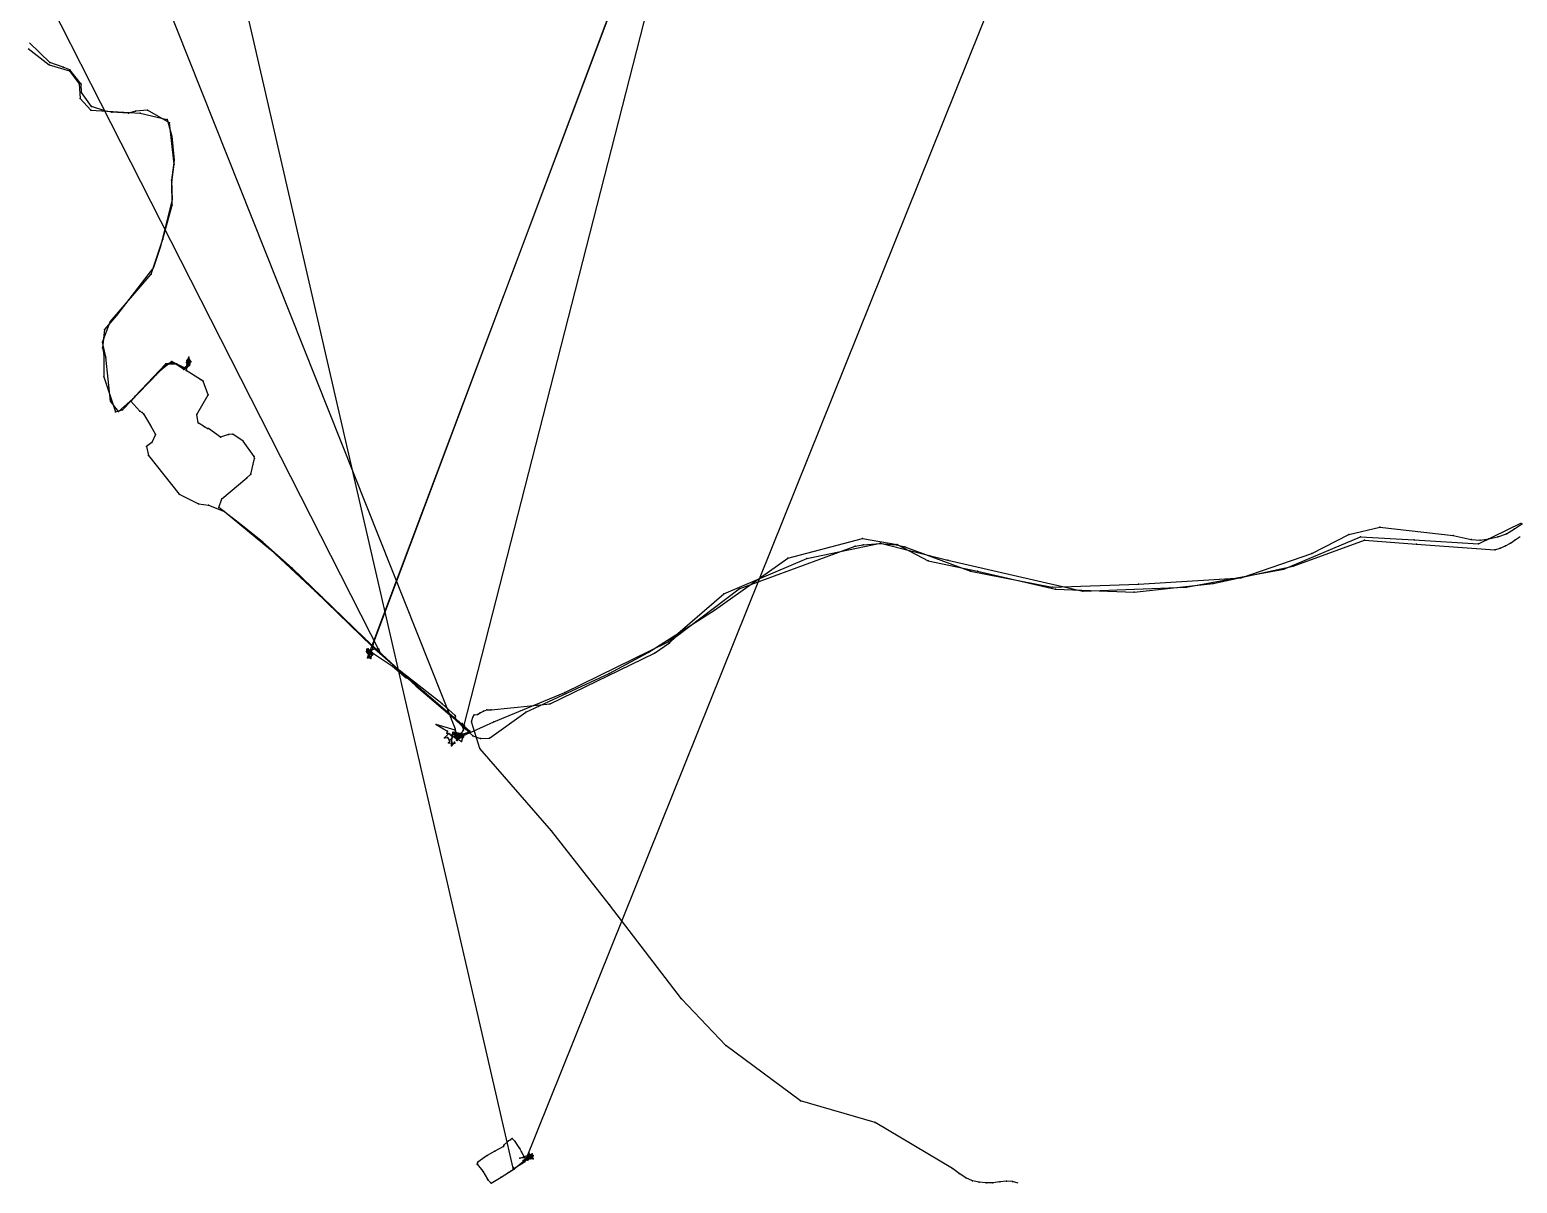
# Model space of a CAD drawing. Header units: metres. Extents: x 533996 to 558759, y 1823984 to 1869097.
# Drawn here: x 542032 to 545317, y 1834683 to 1837230 of the extents above; entities that cross this region are included whole.
import ezdxf

# ---------------------------------------------------------------- set-up
doc = ezdxf.new("R2010")
doc.units = ezdxf.units.M
doc.header["$MEASUREMENT"] = 0
doc.layers.add('Unknown Line Type', color=7, linetype='Continuous')
doc.layers.add('Unknown Point Feature', color=7, linetype='Continuous')

msp = doc.modelspace()

# ---------------------------------------------------------------- linework, layer by layer
at = {"layer": 'Unknown Line Type', "color": 4, "true_color": 0x00ffff}
for points in [[(548045.7, 1846963.5, 480.3), (543125.2, 1834730.5, 210.2), (543125.5, 1834730.4, 211.6), (543126.1, 1834733, 211.6), (543124.4, 1834734.7, 211.6), (543125.5, 1834734.9, 212.6), (543125.5, 1834732.7, 214), (543122.3, 1834729.6, 213.1), (543121.7, 1834733, 214), (543121.4, 1834733.6, 214), (543122.9, 1834731.2, 216.4), (543123.1, 1834732.6, 216.9), (543122.3, 1834730.7, 209.7), (543122.7, 1834731.9, 209.7), (543121.9, 1834731.4, 208.7), (543125.2, 1834733.9, 208.7), (543133.9, 1834742.6, 215.5), (543134.2, 1834750.3, 220.3), (543137.4, 1834739.2, 221.2), (543130.7, 1834736.9, 223.2), (543132.3, 1834734.1, 225.6), (543135.7, 1834738.7, 228.4), (543135.1, 1834744.3, 224.1), (543143.8, 1834744.4, 219.3), (543139.4, 1834745.3, 219.3), (543143.1, 1834741.7, 218.8), (543143.1, 1834741.9, 216.9), (543132, 1834739.4, 218.4), (543114.5, 1834738.2, 218.4), (543141.7, 1834748.3, 197.7), (543139.1, 1834740.8, 184.7), (543143.5, 1834736.9, 176.5), (543131.8, 1834735.4, 197.7), (543129.8, 1834736.7, 204.9), (543101.9, 1834713.9, 210.2), (543101.2, 1834715.7, 211.1), (543124.5, 1834730.3, 212.1), (543128.3, 1834734.3, 212.6), (543117.9, 1834752.5, 214), (543114.5, 1834759.7, 214), (543103.9, 1834774.9, 213.6), (543097.6, 1834782, 214.5), (543093.4, 1834778.8, 215), (543088.9, 1834776.5, 215), (543079, 1834767.2, 215), (543078.7, 1834766.3, 215), (543078.3, 1834764.4, 214.5), (543058.8, 1834754.1, 215), (543042.1, 1834744.2, 215.5), (543021.6, 1834729.4, 215.5), (543020.9, 1834727.2, 215.9), (543020.3, 1834725.2, 216.4), (543032.9, 1834709.5, 215.9), (543042.7, 1834692.1, 216.4), (543044.5, 1834689.7, 216.4), (543050.7, 1834683.2, 216.4), (543072.7, 1834696.4, 218.4), (543089.1, 1834707, 218.4), (543095.1, 1834710.4, 217.9), (543099.1, 1834712.4, 217.4), (543099.8, 1834715.1, 215.9), (543100.1, 1834715.7, 217.4), (543099.2, 1834718, 215.5), (543100, 1834714.3, 215.9), (543101.5, 1834715.3, 214), (543099.8, 1834716.4, 217.9), (538863.4, 1853115, 614.9)], [(535103.4, 1850997.5, 650.5), (542806.5, 1835852.7, 242.4), (542802.6, 1835862.2, 219.8), (542800.2, 1835861.9, 218.4), (542776.4, 1835859.7, 189.5), (542784, 1835858.5, 211.1), (543697.6, 1838287.2, 370.7)], [(543691.9, 1838278.7, 351), (542790.9, 1835876.6, 338.5), (542788, 1835861.2, 263.1), (542779.9, 1835847.3, 216.9), (542780.4, 1835843.7, 206.8), (542783.1, 1835846.7, 209.2), (542780.2, 1835847.1, 209.7), (542779, 1835853.8, 215.9), (542779.7, 1835853.1, 217.4), (542778.7, 1835852.8, 225.1), (542776, 1835857.3, 227), (542778.5, 1835854.8, 232.8), (542777, 1835860.1, 241.9), (542776.6, 1835861.9, 244.3), (542780.2, 1835859.3, 243.4), (542782.5, 1835857.6, 238.5), (542777.7, 1835855, 228), (542781.5, 1835852, 228), (542781.6, 1835853.2, 227), (542782.2, 1835853.9, 228.9), (542781.9, 1835854.9, 227.5), (542779.7, 1835854.7, 231.8), (542779.6, 1835858.3, 234.7), (542782.4, 1835860.2, 236.6), (542779.5, 1835862.8, 236.6), (542785.1, 1835852.5, 237.1), (542786.9, 1835848.6, 233.7), (542790.1, 1835852.1, 233.7), (542788.1, 1835849, 231.8), (542787.8, 1835849.3, 231.3), (542785.9, 1835850.1, 228), (542784, 1835852.1, 222.7), (542786.4, 1835849.9, 226.1), (542785.8, 1835845.6, 221.7), (542782.1, 1835842.9, 222.2), (542784.2, 1835842.2, 223.2), (542784.9, 1835841.8, 221.2), (542779.2, 1835843.3, 216.9), (542778, 1835843.2, 215.5), (542779.9, 1835849.5, 214), (542785.8, 1835852.1, 214.5), (542787.6, 1835852, 214), (542787.6, 1835854.7, 213.1), (542789, 1835853.8, 214), (542833, 1835824.4, 213.6), (542863.2, 1835799, 215.5), (542866.4, 1835798.3, 219.8), (542885, 1835780.8, 220.8), (542964.5, 1835712.9, 222.7), (543010.6, 1835671, 223.6), (543027.5, 1835664.8, 224.1), (543047.5, 1835665.9, 225.1), (543127.4, 1835723.1, 213.1), (543311.3, 1835808.4, 214.5), (543397.6, 1835855.2, 212.6), (543544, 1835948, 216.9), (543705.9, 1836063.1, 227), (543871, 1836106.8, 237.1), (543947.4, 1836093.2, 241.9), (544015.6, 1836057.1, 249.6), (544125, 1836034.5, 259.2), (544297.1, 1835994.5, 269.3), (544471.1, 1835987.7, 280.8), (544645.2, 1836006.8, 291.4), (544821.7, 1836045.2, 295.3), (544979.3, 1836102.9, 298.6), (545094.3, 1836094.3, 300.5), (545267.3, 1836081.5, 303), (545278.9, 1836084.9, 303.4), (545290.5, 1836090.4, 303.4), (545301.6, 1836096.3, 303.9), (545312.5, 1836103.4, 303.9), (545323.2, 1836111, 304.4)], [(542992.3, 1835693.2, 215), (542990.6, 1835692.2, 223.6), (542990.3, 1835692.7, 224.6), (542987.1, 1835697.8, 228), (542990.6, 1835691.2, 224.1), (543587.8, 1838024.4, 361.6)], [(542271.8, 1837445.7, 240.5), (542971.4, 1835686.6, 265.9), (542972.6, 1835672.6, 232.3), (542974.2, 1835675.7, 228), (542970.6, 1835675.8, 228), (542971.9, 1835675.5, 229.9), (542970.4, 1835673.3, 228.4), (542973.2, 1835673, 229.9), (542977, 1835673.4, 230.9), (542980.1, 1835674.3, 230.9), (542983.6, 1835675.8, 230.9), (542986.3, 1835677.2, 230.9), (542989.5, 1835682.5, 231.8), (542989.9, 1835683.9, 231.3), (542990.2, 1835685.7, 231.3), (542986.1, 1835695, 230.9), (542970.2, 1835711.6, 232.8), (542971.9, 1835712.5, 237.6), (542971.6, 1835715.6, 241.4), (542943.1, 1835741.2, 240.9), (542847.8, 1835816, 229.9), (542771.6, 1835886.2, 226.5), (542677.3, 1835977.9, 224.6), (542611.3, 1836041.3, 223.2), (542546.7, 1836098.3, 219.3), (542505.2, 1836131.4, 213.1), (542449.9, 1836175.2, 215), (542456.1, 1836194.1, 215.5), (542511.5, 1836240.6, 215.5), (542520.5, 1836248.4, 215.9), (542528.4, 1836282.8, 218.4), (542527.8, 1836287.4, 218.4), (542503.6, 1836321.5, 220.8), (542480.7, 1836337.1, 220.3), (542471.2, 1836336.4, 221.2), (542453.3, 1836330.4, 221.2), (542426.8, 1836349.4, 222.2), (542424.4, 1836349.1, 222.7), (542417.7, 1836352.7, 223.6), (542403.6, 1836361.7, 224.1), (542400.7, 1836380.3, 224.1), (542425.9, 1836423.7, 225.6), (542414.9, 1836453.9, 230.4), (542409.4, 1836457.6, 231.3), (542377.6, 1836477.7, 232.3), (542381, 1836488.9, 232.3), (542382.2, 1836489.5, 232.8), (542384.5, 1836496.7, 231.3), (542383.8, 1836498.7, 228.4), (542382.4, 1836496.3, 227), (542382.2, 1836495.6, 226.5), (542383.5, 1836494.7, 227.5), (542384.5, 1836497.5, 229.4), (542381.2, 1836490, 228.4), (542381, 1836492.3, 224.6), (542379.8, 1836492.7, 225.6), (542378.1, 1836494.9, 223.2), (542383.4, 1836507, 223.2), (542383.7, 1836506.3, 223.2), (542382.7, 1836491, 225.1), (542383.6, 1836487.8, 226.1), (542372.1, 1836479.8, 225.1), (542345.6, 1836497, 224.6), (542321.4, 1836477.9, 224.6), (542259.4, 1836414.8, 220.3), (542228.3, 1836386.9, 217.4), (542210.4, 1836410, 215), (542199.9, 1836506.6, 215), (542192.6, 1836540.1, 214), (542209.4, 1836584.6, 212.6), (542300, 1836689.9, 214.5), (542325.8, 1836767, 216.9), (542346.7, 1836842.2, 219.3), (542346.1, 1836893.3, 223.2), (542351.3, 1836933.2, 225.6), (542340.6, 1837023.9, 232.8), (542292, 1837052.2, 235.2), (542265.3, 1837049.9, 234.2), (542249.9, 1837045.8, 233.3), (542213.3, 1837047.7, 229.4), (542200.1, 1837050, 227.5), (542168.7, 1837060.4, 223.6), (542146.1, 1837091.1, 220.8), (542145.4, 1837109.6, 219.3), (542120.9, 1837141.3, 216.9), (542106.2, 1837147, 215), (542076.1, 1837157.4, 214), (542031.3, 1837200.5, 214)], [(542028.7, 1837188.3, 223.2), (542075, 1837152.1, 223.6), (542119.5, 1837139, 223.2), (542141.4, 1837110.2, 222.7), (542143.1, 1837077.7, 223.6), (542167.1, 1837052.2, 226.5), (542276, 1837045.9, 232.3), (542335.4, 1837031.2, 235.7), (542345.7, 1836994.8, 236.1), (542351, 1836941.6, 235.2), (542345.4, 1836897.8, 232.8), (542346.6, 1836854.2, 228.9), (542319.8, 1836749.1, 220.8), (542305.2, 1836704.7, 219.3), (542223.8, 1836598.6, 216.9), (542197.1, 1836567.7, 215.9), (542192.8, 1836527.8, 215.5), (542195.9, 1836513.8, 215.5), (542195.7, 1836463.6, 217.9), (542221.2, 1836386.2, 220.8), (542236.7, 1836390.7, 220.3), (542311.5, 1836467.5, 223.6), (542335.6, 1836492.5, 225.6), (542356.5, 1836492.4, 225.1), (542373.9, 1836480.2, 226.1), (542372.7, 1836480.6, 226.1), (542373.8, 1836480.4, 226.1), (542384.6, 1836488.9, 225.6), (542383.2, 1836489.9, 225.6), (542381.7, 1836491.6, 227), (542382.4, 1836491.2, 227), (542381.4, 1836490.5, 230.4), (542382, 1836490.6, 235.2), (542383.8, 1836489.7, 235.2), (542383.2, 1836490.1, 232.8), (542381.7, 1836490.1, 231.8), (542383.5, 1836491.4, 231.3), (542379.6, 1836490.4, 226.1), (542379.3, 1836490.6, 226.1), (542380.6, 1836490.4, 227), (542381.4, 1836490.6, 228), (542382.2, 1836490.3, 228.4), (542384.3, 1836494, 230.4), (542380.8, 1836497.5, 231.3), (542380.4, 1836498.7, 231.8), (542379.1, 1836499.8, 232.3), (542378.8, 1836499.5, 232.3), (542381.8, 1836499.1, 229.9), (542386.3, 1836498.5, 228.9), (542387.6, 1836497.3, 233.3), (542387.5, 1836496.5, 234.7), (542387.3, 1836497.1, 237.1), (542386.4, 1836497, 241.4), (542386.3, 1836496.8, 245.3), (542386.1, 1836496.5, 241.4), (542385.4, 1836498.2, 237.6), (542384.5, 1836498.4, 237.1), (542384.1, 1836497.2, 237.6), (542383.8, 1836499, 235.2), (542383.1, 1836498.7, 234.2), (542381.8, 1836499.3, 230.9), (542382.4, 1836498.3, 230.4), (542382.2, 1836498, 228.4), (542382.1, 1836498.7, 228.9), (542380.2, 1836498.7, 229.9), (542379.6, 1836497.7, 229.9), (542380.2, 1836499.3, 229.4), (542380, 1836500.4, 229.4), (542384, 1836499.4, 224.1), (542384.8, 1836499.3, 222.2), (542384, 1836501.2, 223.2), (542384.6, 1836501.9, 220.8), (542383.1, 1836495.9, 224.6), (542379.7, 1836491.4, 230.4), (542380.3, 1836490.3, 233.3), (542379.3, 1836489.9, 232.8), (542379.2, 1836489.7, 232.3), (542381.3, 1836488.9, 231.8), (542385.4, 1836492.1, 228), (542385.5, 1836491.4, 226.1), (542382.7, 1836489.8, 228.4), (542382.9, 1836490, 232.3), (542380, 1836488.4, 232.3), (542378.6, 1836487.5, 231.8), (542385.9, 1836494.4, 226.1), (542380.9, 1836490, 226.5), (542383, 1836489.6, 228.4), (542383.7, 1836490.1, 228), (542373.8, 1836483.4, 228.9), (542350.8, 1836494.3, 226.5), (542332.4, 1836491.8, 226.1), (542264.7, 1836420.7, 223.6), (542255.4, 1836409.6, 222.7), (542274.8, 1836387.9, 221.2), (542280.2, 1836384.9, 221.2), (542282.9, 1836382.1, 221.2), (542298.8, 1836355.8, 220.3), (542309.6, 1836336.1, 218.8), (542301.6, 1836318.4, 217.9), (542289.7, 1836309.9, 217.9), (542294.4, 1836290, 217.9), (542361.7, 1836204.5, 215.9), (542404.8, 1836182.8, 214.5), (542426.7, 1836180.1, 214), (542462.1, 1836165.9, 214), (542563.5, 1836082.5, 212.6), (542662.4, 1835990.1, 215.9), (542788.1, 1835868.4, 218.4), (542903, 1835768, 221.7), (542979.5, 1835702.8, 224.1), (543003.5, 1835681.4, 226.5), (542999.5, 1835678.3, 228.4), (542995.7, 1835676.9, 228.9), (542991, 1835675, 228.9), (542985.4, 1835673.4, 229.4), (542980.1, 1835672.3, 229.4), (542976.4, 1835671.6, 229.4), (542973.7, 1835672.2, 229.4), (542972, 1835673.7, 229.4), (542969.6, 1835674.5, 229.9), (542962.7, 1835671.7, 231.3), (542959.6, 1835674.3, 233.7), (542963.8, 1835671, 237.1), (542964.7, 1835666.6, 240), (542959.3, 1835660.3, 244.8), (542967.6, 1835669.1, 250.1), (542976.4, 1835672.4, 259.2), (542971.4, 1835683.1, 258.2), (542929.4, 1835695.7, 256.3), (542954.3, 1835680.9, 238.1), (542953.1, 1835676.8, 226.1), (542955.7, 1835675.5, 230.9), (542957.6, 1835676.1, 235.2), (542947.6, 1835666.4, 233.3), (542954.9, 1835666.9, 227.5), (542959.4, 1835659.3, 231.8), (542957.1, 1835655.6, 233.3), (542970.5, 1835654.4, 240.9), (542970.1, 1835656.7, 244.3), (542963.3, 1835648.9, 243.4), (542964, 1835657.1, 241.9), (542964.8, 1835668.5, 240.5), (542966.3, 1835677.9, 232.8), (542973.6, 1835675.8, 235.2), (542983.2, 1835675.8, 239.5), (542966.7, 1835678.7, 241.4), (542964.7, 1835673.8, 237.1), (542966.4, 1835669.8, 234.2), (542976.4, 1835672.2, 231.8), (542975.7, 1835667.3, 234.7), (542986.9, 1835667, 250.6), (542982.5, 1835674.9, 252), (542986.7, 1835674.5, 253), (542980.1, 1835667.9, 257.3), (542972.4, 1835672.8, 260.2), (542973.3, 1835669, 253.4), (542979.1, 1835663.1, 259.2), (542985.1, 1835658.3, 260.6), (542989.2, 1835667.6, 265), (542989.6, 1835673.8, 272.2), (542989.8, 1835668.6, 277), (542986.1, 1835668.2, 293.8), (542984.6, 1835673.3, 279.9), (542984.3, 1835671.3, 255.4), (542983.1, 1835675.3, 251), (542974.3, 1835661.2, 251), (542976.1, 1835660.6, 247.7), (542972.5, 1835669.9, 236.1), (542969.1, 1835668.3, 236.1), (542975, 1835663.2, 234.2), (542978.4, 1835664, 234.2), (542981.3, 1835665.8, 233.7), (542984.5, 1835668.2, 233.3), (542988.2, 1835670.8, 232.8), (543056.5, 1835701.5, 232.3), (543213.6, 1835766.7, 234.2), (543441.5, 1835878.7, 240.5), (543564.8, 1835984, 245.3), (543748.3, 1836062.6, 249.6), (543910.6, 1836095.9, 254.9), (544059.4, 1836058.5, 256.8), (544357.8, 1835990.5, 266.4), (544585.8, 1835999, 272.7), (544801.3, 1836038.7, 277), (544971, 1836110.3, 277), (545089.5, 1836103.6, 278.9), (545231.4, 1836094.8, 284.7), (545326.4, 1836140.9, 288)], [(544214.6, 1834682.9, 236.6), (544202.2, 1834686.7, 237.1), (544189.1, 1834688, 237.6), (544174, 1834686, 237.6), (544158.8, 1834683.8, 237.6), (544143.7, 1834683.7, 238.1), (544128.8, 1834685.2, 238.1), (544113.8, 1834688.5, 238.5), (544099.1, 1834694.9, 238.5), (544084.6, 1834704.7, 239), (544069.9, 1834715.9, 239), (543899.1, 1834817.3, 242.9), (543734.4, 1834865.3, 240.9), (543569.3, 1834987.1, 240.5), (543471.6, 1835090.4, 241.9), (543312.5, 1835297.7, 244.8), (543184.5, 1835461.4, 247.2), (543025.9, 1835643.2, 250.1), (543007.4, 1835701.5, 249.6), (543010.5, 1835712.1, 250.6), (543013.7, 1835717.2, 251), (543020.9, 1835718.1, 250.1), (543027, 1835721.6, 249.6), (543034, 1835725, 249.6), (543041.4, 1835728.4, 249.1), (543051.1, 1835728.5, 248.6), (543181.3, 1835741.8, 247.7), (543411.8, 1835853.6, 253.9), (543444.7, 1835876.5, 255.4), (543459.7, 1835890.1, 256.3), (543598.9, 1835995.3, 264), (543854.5, 1836089.4, 276), (543872.6, 1836092.6, 277.5), (543909.1, 1836095.2, 279.9), (543945.7, 1836092.2, 282.8), (543964.1, 1836088.2, 283.7), (544109.4, 1836034.7, 293.8), (544289.8, 1835998.9, 305.4), (544480.3, 1836005.6, 315), (544707.3, 1836019.6, 324.6), (544863.5, 1836073.5, 329.9), (544944.9, 1836115.4, 331.8), (545013.1, 1836131.5, 333.2), (545175.5, 1836113.2, 337.6), (545215.2, 1836104, 338.5), (545234.6, 1836103.1, 339), (545254.3, 1836105.5, 340), (545274, 1836110.2, 340.4), (545293.1, 1836116.8, 341.4), (545311, 1836127.7, 341.9), (545328.5, 1836139.6, 342.4)]]:
    msp.add_polyline3d(points, dxfattribs=at)
at = {"layer": 'Unknown Point Feature'}
for p in [(542076.1, 1837157.4, 214), (542075, 1837152.1, 223.6), (542106.2, 1837147, 215), (542119.5, 1837139, 223.2), (542120.9, 1837141.3, 216.9), (542141.4, 1837110.2, 222.7), (542145.4, 1837109.6, 219.3), (542146.1, 1837091.1, 220.8), (542143.1, 1837077.7, 223.6), (542168.7, 1837060.4, 223.6), (542167.1, 1837052.2, 226.5), (542200.1, 1837050, 227.5), (542213.3, 1837047.7, 229.4), (542249.9, 1837045.8, 233.3), (542265.3, 1837049.9, 234.2), (542276, 1837045.9, 232.3), (542292, 1837052.2, 235.2), (542335.4, 1837031.2, 235.7), (542340.6, 1837023.9, 232.8), (542345.7, 1836994.8, 236.1), (542351, 1836941.6, 235.2), (542351.3, 1836933.2, 225.6), (542345.4, 1836897.8, 232.8), (542346.1, 1836893.3, 223.2), (542346.6, 1836854.2, 228.9), (542346.7, 1836842.2, 219.3), (542325.8, 1836767, 216.9), (542319.8, 1836749.1, 220.8), (542305.2, 1836704.7, 219.3), (542300, 1836689.9, 214.5), (542223.8, 1836598.6, 216.9), (542197.1, 1836567.7, 215.9), (542209.4, 1836584.6, 212.6), (542192.6, 1836540.1, 214), (542192.8, 1836527.8, 215.5), (542195.9, 1836513.8, 215.5), (542199.9, 1836506.6, 215), (542378.8, 1836499.5, 232.3), (542379.1, 1836499.8, 232.3), (542380, 1836500.4, 229.4), (542380.2, 1836499.3, 229.4), (542381.8, 1836499.3, 230.9), (542381.8, 1836499.1, 229.9), (542383.4, 1836507, 223.2), (542383.7, 1836506.3, 223.2), (542383.8, 1836499, 235.2), (542384, 1836501.2, 223.2), (542384, 1836499.4, 224.1), (542384.6, 1836501.9, 220.8), (542384.8, 1836499.3, 222.2), (542311.5, 1836467.5, 223.6), (542321.4, 1836477.9, 224.6), (542332.4, 1836491.8, 226.1), (542335.6, 1836492.5, 225.6), (542345.6, 1836497, 224.6), (542350.8, 1836494.3, 226.5), (542356.5, 1836492.4, 225.1), (542372.1, 1836479.8, 225.1), (542372.7, 1836480.6, 226.1), (542373.8, 1836483.4, 228.9), (542373.8, 1836480.4, 226.1), (542373.9, 1836480.2, 226.1), (542377.6, 1836477.7, 232.3), (542378.1, 1836494.9, 223.2), (542378.6, 1836487.5, 231.8), (542379.2, 1836489.7, 232.3), (542379.3, 1836490.6, 226.1), (542379.3, 1836489.9, 232.8), (542379.6, 1836497.7, 229.9), (542379.6, 1836490.4, 226.1), (542379.7, 1836491.4, 230.4), (542379.8, 1836492.7, 225.6), (542380, 1836488.4, 232.3), (542380.2, 1836498.7, 229.9), (542380.3, 1836490.3, 233.3), (542380.4, 1836498.7, 231.8), (542380.6, 1836490.4, 227), (542380.8, 1836497.5, 231.3), (542380.9, 1836490, 226.5), (542381, 1836492.3, 224.6), (542381, 1836488.9, 232.3), (542381.2, 1836490, 228.4), (542381.3, 1836488.9, 231.8), (542381.4, 1836490.6, 228), (542381.4, 1836490.5, 230.4), (542381.7, 1836491.6, 227), (542381.7, 1836490.1, 231.8), (542382, 1836490.6, 235.2), (542382.1, 1836498.7, 228.9), (542382.2, 1836498, 228.4), (542382.2, 1836495.6, 226.5), (542382.2, 1836490.3, 228.4), (542382.2, 1836489.5, 232.8), (542382.4, 1836498.3, 230.4), (542382.4, 1836496.3, 227), (542382.4, 1836491.2, 227), (542382.7, 1836491, 225.1), (542382.7, 1836489.8, 228.4), (542382.9, 1836490, 232.3), (542383, 1836489.6, 228.4), (542383.1, 1836498.7, 234.2), (542383.1, 1836495.9, 224.6), (542383.2, 1836490.1, 232.8), (542383.2, 1836489.9, 225.6), (542383.5, 1836494.7, 227.5), (542383.5, 1836491.4, 231.3), (542383.6, 1836487.8, 226.1), (542383.7, 1836490.1, 228), (542383.8, 1836498.7, 228.4), (542383.8, 1836489.7, 235.2), (542384.1, 1836497.2, 237.6), (542384.3, 1836494, 230.4), (542384.5, 1836498.4, 237.1), (542384.5, 1836497.5, 229.4), (542384.5, 1836496.7, 231.3), (542384.6, 1836488.9, 225.6), (542385.4, 1836498.2, 237.6), (542385.4, 1836492.1, 228), (542385.5, 1836491.4, 226.1), (542385.9, 1836494.4, 226.1), (542386.1, 1836496.5, 241.4), (542386.3, 1836498.5, 228.9), (542386.3, 1836496.8, 245.3), (542386.4, 1836497, 241.4), (542387.3, 1836497.1, 237.1), (542387.5, 1836496.5, 234.7), (542387.6, 1836497.3, 233.3), (542195.7, 1836463.6, 217.9), (542409.4, 1836457.6, 231.3), (542414.9, 1836453.9, 230.4), (542210.4, 1836410, 215), (542255.4, 1836409.6, 222.7), (542259.4, 1836414.8, 220.3), (542264.7, 1836420.7, 223.6), (542425.9, 1836423.7, 225.6), (542221.2, 1836386.2, 220.8), (542228.3, 1836386.9, 217.4), (542236.7, 1836390.7, 220.3), (542274.8, 1836387.9, 221.2), (542280.2, 1836384.9, 221.2), (542282.9, 1836382.1, 221.2), (542400.7, 1836380.3, 224.1), (542298.8, 1836355.8, 220.3), (542309.6, 1836336.1, 218.8), (542403.6, 1836361.7, 224.1), (542417.7, 1836352.7, 223.6), (542424.4, 1836349.1, 222.7), (542426.8, 1836349.4, 222.2), (542471.2, 1836336.4, 221.2), (542480.7, 1836337.1, 220.3), (542289.7, 1836309.9, 217.9), (542301.6, 1836318.4, 217.9), (542453.3, 1836330.4, 221.2), (542503.6, 1836321.5, 220.8), (542294.4, 1836290, 217.9), (542527.8, 1836287.4, 218.4), (542528.4, 1836282.8, 218.4), (542511.5, 1836240.6, 215.5), (542520.5, 1836248.4, 215.9), (542361.7, 1836204.5, 215.9), (542404.8, 1836182.8, 214.5), (542426.7, 1836180.1, 214), (542449.9, 1836175.2, 215), (542456.1, 1836194.1, 215.5), (542462.1, 1836165.9, 214), (542505.2, 1836131.4, 213.1), (543871, 1836106.8, 237.1), (544944.9, 1836115.4, 331.8), (544971, 1836110.3, 277), (545013.1, 1836131.5, 333.2), (545175.5, 1836113.2, 337.6), (545254.3, 1836105.5, 340), (545274, 1836110.2, 340.4), (545293.1, 1836116.8, 341.4), (545311, 1836127.7, 341.9), (542546.7, 1836098.3, 219.3), (542563.5, 1836082.5, 212.6), (543854.5, 1836089.4, 276), (543872.6, 1836092.6, 277.5), (543909.1, 1836095.2, 279.9), (543910.6, 1836095.9, 254.9), (543945.7, 1836092.2, 282.8), (543947.4, 1836093.2, 241.9), (543964.1, 1836088.2, 283.7), (544863.5, 1836073.5, 329.9), (544979.3, 1836102.9, 298.6), (545089.5, 1836103.6, 278.9), (545094.3, 1836094.3, 300.5), (545215.2, 1836104, 338.5), (545231.4, 1836094.8, 284.7), (545234.6, 1836103.1, 339), (545267.3, 1836081.5, 303), (545278.9, 1836084.9, 303.4), (545290.5, 1836090.4, 303.4), (545301.6, 1836096.3, 303.9), (545312.5, 1836103.4, 303.9), (542611.3, 1836041.3, 223.2), (543705.9, 1836063.1, 227), (543748.3, 1836062.6, 249.6), (544015.6, 1836057.1, 249.6), (544059.4, 1836058.5, 256.8), (544821.7, 1836045.2, 295.3), (544109.4, 1836034.7, 293.8), (544125, 1836034.5, 259.2), (544645.2, 1836006.8, 291.4), (544707.3, 1836019.6, 324.6), (544801.3, 1836038.7, 277), (542662.4, 1835990.1, 215.9), (542677.3, 1835977.9, 224.6), (543564.8, 1835984, 245.3), (543598.9, 1835995.3, 264), (544289.8, 1835998.9, 305.4), (544297.1, 1835994.5, 269.3), (544357.8, 1835990.5, 266.4), (544471.1, 1835987.7, 280.8), (544480.3, 1836005.6, 315), (544585.8, 1835999, 272.7), (543544, 1835948, 216.9), (542771.6, 1835886.2, 226.5), (542790.9, 1835876.6, 338.5), (543441.5, 1835878.7, 240.5), (543444.7, 1835876.5, 255.4), (543459.7, 1835890.1, 256.3), (542776, 1835857.3, 227), (542776.4, 1835859.7, 189.5), (542776.6, 1835861.9, 244.3), (542777, 1835860.1, 241.9), (542777.7, 1835855, 228), (542778, 1835843.2, 215.5), (542778.5, 1835854.8, 232.8), (542778.7, 1835852.8, 225.1), (542779, 1835853.8, 215.9), (542779.2, 1835843.3, 216.9), (542779.5, 1835862.8, 236.6), (542779.6, 1835858.3, 234.7), (542779.7, 1835854.7, 231.8), (542779.7, 1835853.1, 217.4), (542779.9, 1835849.5, 214), (542779.9, 1835847.3, 216.9), (542780.2, 1835859.3, 243.4), (542780.2, 1835847.1, 209.7), (542780.4, 1835843.7, 206.8), (542781.5, 1835852, 228), (542781.6, 1835853.2, 227), (542781.9, 1835854.9, 227.5), (542782.1, 1835842.9, 222.2), (542782.2, 1835853.9, 228.9), (542782.4, 1835860.2, 236.6), (542782.5, 1835857.6, 238.5), (542783.1, 1835846.7, 209.2), (542784, 1835858.5, 211.1), (542784, 1835852.1, 222.7), (542784.2, 1835842.2, 223.2), (542785.1, 1835852.5, 237.1), (542785.8, 1835852.1, 214.5), (542785.8, 1835845.6, 221.7), (542785.9, 1835850.1, 228), (542786.4, 1835849.9, 226.1), (542786.9, 1835848.6, 233.7), (542787.6, 1835854.7, 213.1), (542787.6, 1835852, 214), (542787.8, 1835849.3, 231.3), (542788, 1835861.2, 263.1), (542788.1, 1835868.4, 218.4), (542788.1, 1835849, 231.8), (542789, 1835853.8, 214), (542790.1, 1835852.1, 233.7), (542800.2, 1835861.9, 218.4), (542802.6, 1835862.2, 219.8), (542806.5, 1835852.7, 242.4), (543397.6, 1835855.2, 212.6), (543411.8, 1835853.6, 253.9), (542784.9, 1835841.8, 221.2), (542833, 1835824.4, 213.6), (542847.8, 1835816, 229.9), (542863.2, 1835799, 215.5), (542866.4, 1835798.3, 219.8), (542885, 1835780.8, 220.8), (543311.3, 1835808.4, 214.5), (542903, 1835768, 221.7), (543213.6, 1835766.7, 234.2), (542943.1, 1835741.2, 240.9), (542964.5, 1835712.9, 222.7), (542970.2, 1835711.6, 232.8), (542971.6, 1835715.6, 241.4), (542971.9, 1835712.5, 237.6), (543010.5, 1835712.1, 250.6), (543013.7, 1835717.2, 251), (543020.9, 1835718.1, 250.1), (543027, 1835721.6, 249.6), (543034, 1835725, 249.6), (543041.4, 1835728.4, 249.1), (543051.1, 1835728.5, 248.6), (543127.4, 1835723.1, 213.1), (543181.3, 1835741.8, 247.7), (542929.4, 1835695.7, 256.3), (542954.3, 1835680.9, 238.1), (542966.3, 1835677.9, 232.8), (542966.7, 1835678.7, 241.4), (542971.4, 1835686.6, 265.9), (542971.4, 1835683.1, 258.2), (542979.5, 1835702.8, 224.1), (542986.1, 1835695, 230.9), (542987.1, 1835697.8, 228), (542989.5, 1835682.5, 231.8), (542989.9, 1835683.9, 231.3), (542990.2, 1835685.7, 231.3), (542990.3, 1835692.7, 224.6), (542990.6, 1835692.2, 223.6), (542990.6, 1835691.2, 224.1), (542992.3, 1835693.2, 215), (542999.5, 1835678.3, 228.4), (543003.5, 1835681.4, 226.5), (543007.4, 1835701.5, 249.6), (543056.5, 1835701.5, 232.3), (542947.6, 1835666.4, 233.3), (542953.1, 1835676.8, 226.1), (542954.9, 1835666.9, 227.5), (542955.7, 1835675.5, 230.9), (542957.1, 1835655.6, 233.3), (542957.6, 1835676.1, 235.2), (542959.3, 1835660.3, 244.8), (542959.4, 1835659.3, 231.8), (542959.6, 1835674.3, 233.7), (542962.7, 1835671.7, 231.3), (542963.3, 1835648.9, 243.4), (542963.8, 1835671, 237.1), (542964, 1835657.1, 241.9), (542964.7, 1835673.8, 237.1), (542964.7, 1835666.6, 240), (542964.8, 1835668.5, 240.5), (542966.4, 1835669.8, 234.2), (542967.6, 1835669.1, 250.1), (542969.1, 1835668.3, 236.1), (542969.6, 1835674.5, 229.9), (542970.1, 1835656.7, 244.3), (542970.4, 1835673.3, 228.4), (542970.5, 1835654.4, 240.9), (542970.6, 1835675.8, 228), (542971.9, 1835675.5, 229.9), (542972, 1835673.7, 229.4), (542972.4, 1835672.8, 260.2), (542972.5, 1835669.9, 236.1), (542972.6, 1835672.6, 232.3), (542973.2, 1835673, 229.9), (542973.3, 1835669, 253.4), (542973.6, 1835675.8, 235.2), (542973.7, 1835672.2, 229.4), (542974.2, 1835675.7, 228), (542974.3, 1835661.2, 251), (542975, 1835663.2, 234.2), (542975.7, 1835667.3, 234.7), (542976.1, 1835660.6, 247.7), (542976.4, 1835672.4, 259.2), (542976.4, 1835672.2, 231.8), (542976.4, 1835671.6, 229.4), (542977, 1835673.4, 230.9), (542978.4, 1835664, 234.2), (542979.1, 1835663.1, 259.2), (542980.1, 1835674.3, 230.9), (542980.1, 1835672.3, 229.4), (542980.1, 1835667.9, 257.3), (542981.3, 1835665.8, 233.7), (542982.5, 1835674.9, 252), (542983.1, 1835675.3, 251), (542983.2, 1835675.8, 239.5), (542983.6, 1835675.8, 230.9), (542984.3, 1835671.3, 255.4), (542984.5, 1835668.2, 233.3), (542984.6, 1835673.3, 279.9), (542985.1, 1835658.3, 260.6), (542985.4, 1835673.4, 229.4), (542986.1, 1835668.2, 293.8), (542986.3, 1835677.2, 230.9), (542986.7, 1835674.5, 253), (542986.9, 1835667, 250.6), (542988.2, 1835670.8, 232.8), (542989.2, 1835667.6, 265), (542989.6, 1835673.8, 272.2), (542989.8, 1835668.6, 277), (542991, 1835675, 228.9), (542995.7, 1835676.9, 228.9), (543010.6, 1835671, 223.6), (543027.5, 1835664.8, 224.1), (543047.5, 1835665.9, 225.1), (543025.9, 1835643.2, 250.1), (543184.5, 1835461.4, 247.2), (543312.5, 1835297.7, 244.8), (543471.6, 1835090.4, 241.9), (543569.3, 1834987.1, 240.5), (543734.4, 1834865.3, 240.9), (543899.1, 1834817.3, 242.9), (543078.3, 1834764.4, 214.5), (543078.7, 1834766.3, 215), (543079, 1834767.2, 215), (543088.9, 1834776.5, 215), (543093.4, 1834778.8, 215), (543097.6, 1834782, 214.5), (543103.9, 1834774.9, 213.6), (543114.5, 1834759.7, 214), (543020.3, 1834725.2, 216.4), (543020.9, 1834727.2, 215.9), (543021.6, 1834729.4, 215.5), (543042.1, 1834744.2, 215.5), (543058.8, 1834754.1, 215), (543114.5, 1834738.2, 218.4), (543117.9, 1834752.5, 214), (543121.4, 1834733.6, 214), (543121.7, 1834733, 214), (543121.9, 1834731.4, 208.7), (543122.3, 1834730.7, 209.7), (543122.3, 1834729.6, 213.1), (543122.7, 1834731.9, 209.7), (543122.9, 1834731.2, 216.4), (543123.1, 1834732.6, 216.9), (543124.4, 1834734.7, 211.6), (543124.5, 1834730.3, 212.1), (543125.2, 1834733.9, 208.7), (543125.2, 1834730.5, 210.2), (543125.5, 1834734.9, 212.6), (543125.5, 1834732.7, 214), (543125.5, 1834730.4, 211.6), (543126.1, 1834733, 211.6), (543128.3, 1834734.3, 212.6), (543129.8, 1834736.7, 204.9), (543130.7, 1834736.9, 223.2), (543131.8, 1834735.4, 197.7), (543132, 1834739.4, 218.4), (543132.3, 1834734.1, 225.6), (543133.9, 1834742.6, 215.5), (543134.2, 1834750.3, 220.3), (543135.1, 1834744.3, 224.1), (543135.7, 1834738.7, 228.4), (543137.4, 1834739.2, 221.2), (543139.1, 1834740.8, 184.7), (543139.4, 1834745.3, 219.3), (543141.7, 1834748.3, 197.7), (543143.1, 1834741.9, 216.9), (543143.1, 1834741.7, 218.8), (543143.5, 1834736.9, 176.5), (543143.8, 1834744.4, 219.3), (543032.9, 1834709.5, 215.9), (543072.7, 1834696.4, 218.4), (543089.1, 1834707, 218.4), (543095.1, 1834710.4, 217.9), (543099.1, 1834712.4, 217.4), (543099.2, 1834718, 215.5), (543099.8, 1834716.4, 217.9), (543099.8, 1834715.1, 215.9), (543100, 1834714.3, 215.9), (543100.1, 1834715.7, 217.4), (543101.2, 1834715.7, 211.1), (543101.5, 1834715.3, 214), (543101.9, 1834713.9, 210.2), (544069.9, 1834715.9, 239), (544084.6, 1834704.7, 239), (544099.1, 1834694.9, 238.5), (543042.7, 1834692.1, 216.4), (543044.5, 1834689.7, 216.4), (543050.7, 1834683.2, 216.4), (544113.8, 1834688.5, 238.5), (544128.8, 1834685.2, 238.1), (544143.7, 1834683.7, 238.1), (544158.8, 1834683.8, 237.6), (544174, 1834686, 237.6), (544189.1, 1834688, 237.6), (544202.2, 1834686.7, 237.1)]:
    msp.add_point(p, dxfattribs=at)

doc.saveas('drawing.dxf')
